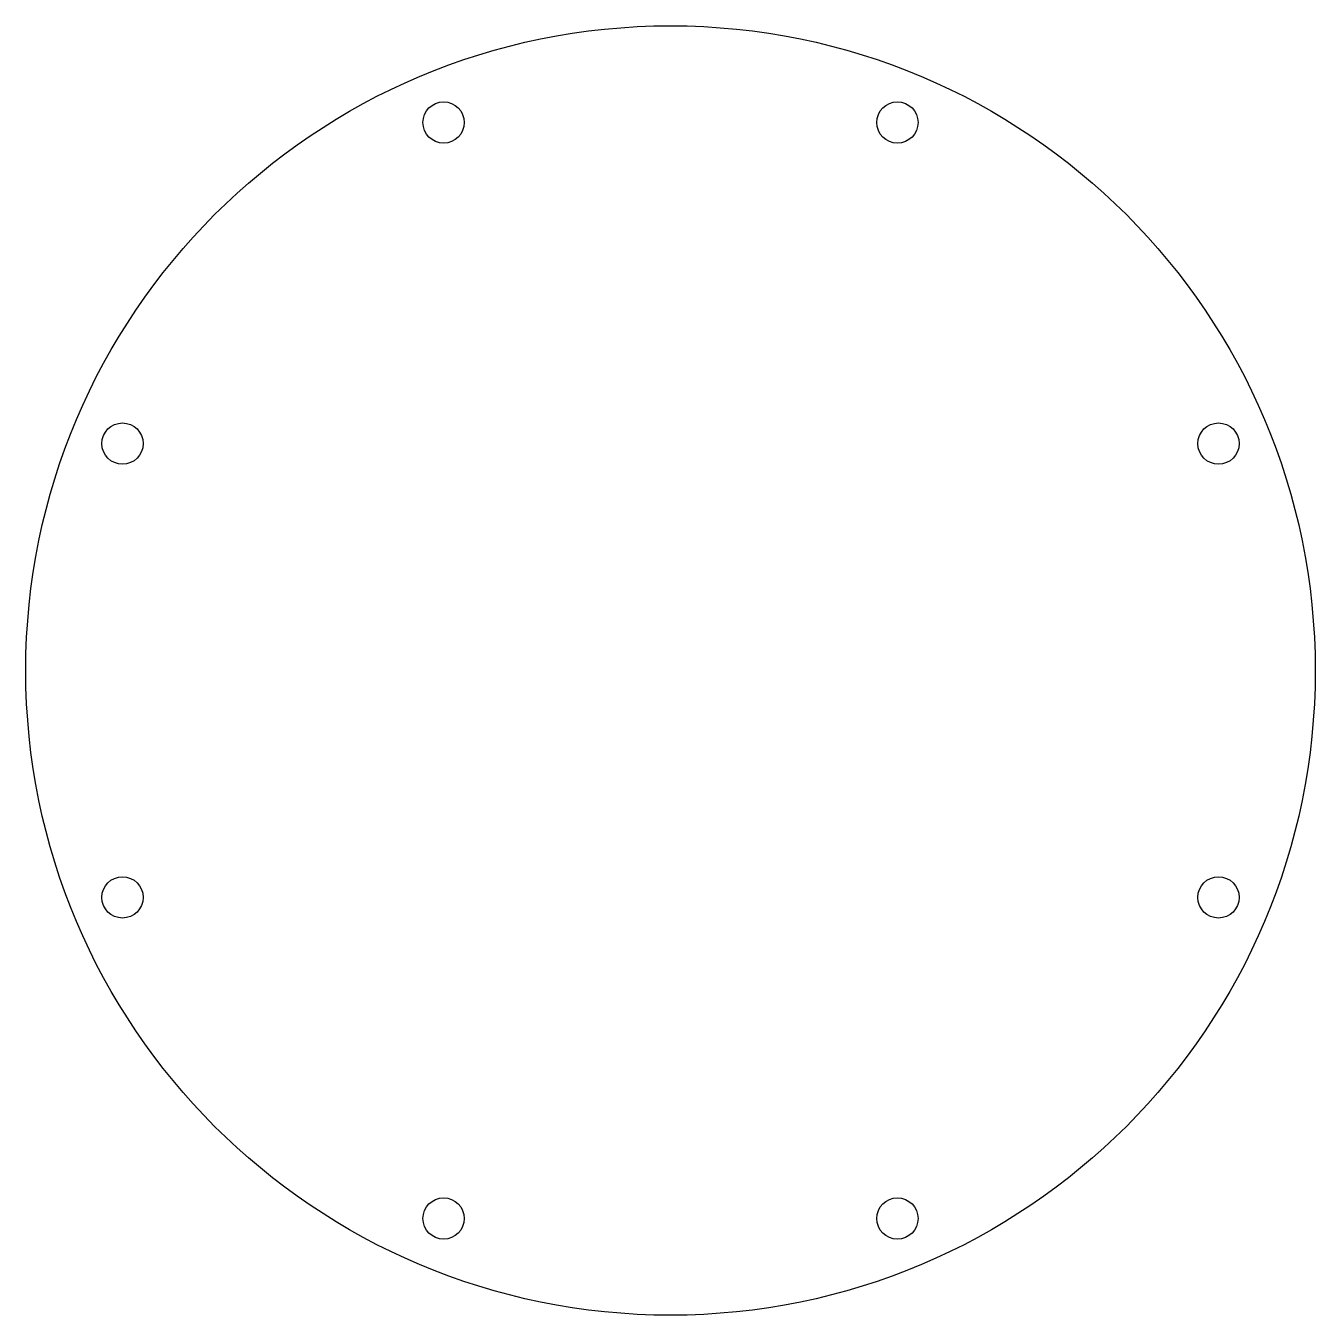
# Model space of a CAD drawing. Header units: millimetres. Extents: x -50 to 50, y -50 to 50.
import ezdxf

# ---------------------------------------------------------------- set-up
doc = ezdxf.new("R2010")
doc.units = ezdxf.units.MM
doc.layers.get('0').update_dxf_attribs({"linetype": 'CONTINUOUS'})

msp = doc.modelspace()

# ---------------------------------------------------------------- linework, layer by layer
for centre, radius in [((0, 0), 50), ((-17.6, 42.5), 1.6), ((17.6, 42.5), 1.6), ((-42.5, 17.6), 1.6), ((42.5, 17.6), 1.6), ((-42.5, -17.6), 1.6), ((42.5, -17.6), 1.6), ((-17.6, -42.5), 1.6), ((17.6, -42.5), 1.6)]:
    msp.add_circle(centre, radius)

doc.saveas('drawing.dxf')
